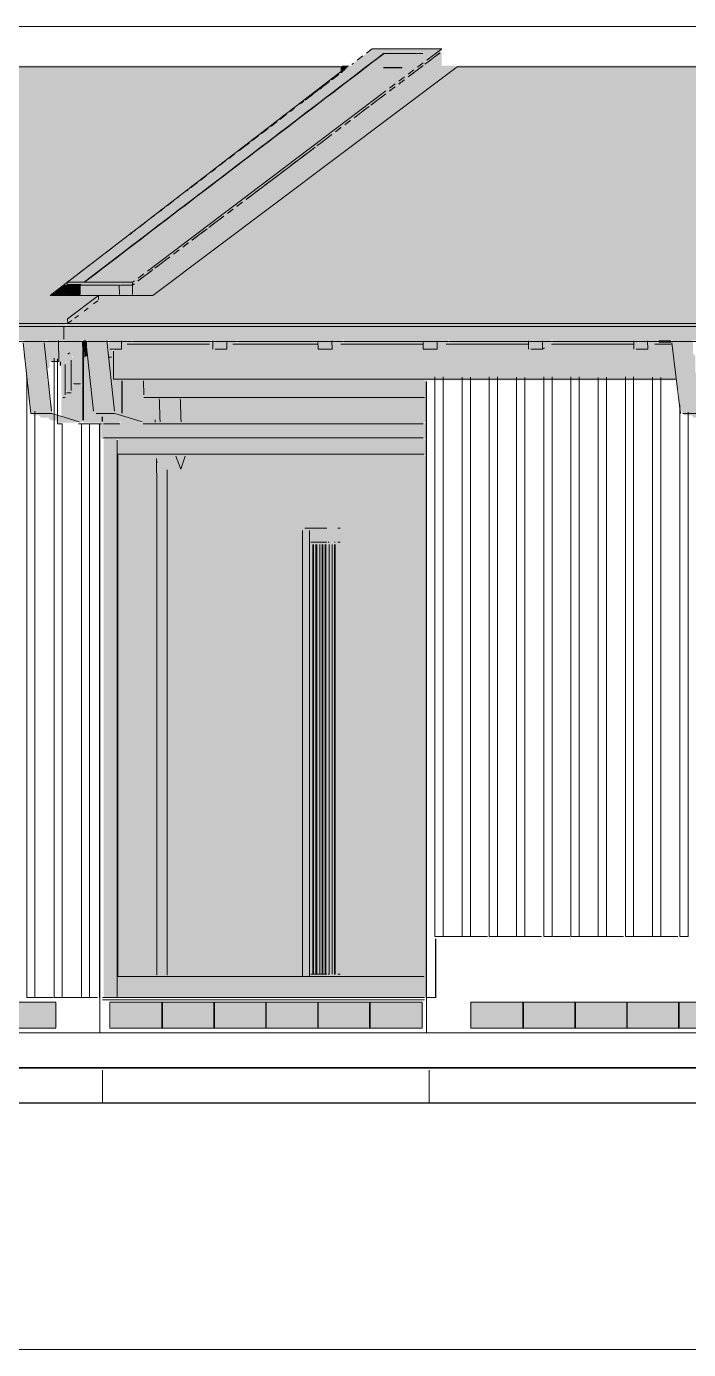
# Model space of a CAD drawing. Header units: millimetres. Extents: x 0 to 84100, y 0 to 59400.
# Drawn here: x 59626 to 62445, y 45447 to 51084 of the extents above; entities that cross this region are included whole.
import ezdxf

# ---------------------------------------------------------------- set-up
doc = ezdxf.new("R2010")
doc.units = ezdxf.units.MM
for name, color, linetype, lineweight in [('01_切断（構造・壁）', 7, 'Continuous', 35), ('09_立面の外形', 7, 'Continuous', 30), ('10_見えがかり', 7, 'Continuous', 13), ('12_見えがかり（ガラス）', 5, 'Continuous', 9), ('50_寸法', 3, 'Continuous', 9)]:
    doc.layers.add(name, color=color, linetype=linetype, lineweight=lineweight)

msp = doc.modelspace()

# ---------------------------------------------------------------- hatches: boundary and pattern name
at = {"layer": '10_見えがかり', "true_color": 0xbdbdbd}
for points in [[(61394.3, 50971.6), (61394.3, 50921.6), (61359.3, 50886.6), (61349.3, 50886.6), (61319.3, 50856.6), (61309.3, 50856.6), (61279.3, 50826.6), (61269.3, 50826.6), (61239.3, 50796.6), (61229.3, 50796.6), (61199.3, 50766.6), (61189.3, 50766.6), (61159.3, 50736.6), (61149.3, 50736.6), (61119.3, 50706.6), (61109.3, 50706.6), (61079.3, 50676.6), (61069.3, 50676.6), (61039.3, 50646.6), (61029.3, 50646.6), (60989.3, 50606.6), (60979.3, 50606.6), (60949.3, 50576.6), (60939.3, 50576.6), (60909.3, 50546.6), (60899.3, 50546.6), (60869.3, 50516.6), (60859.3, 50516.6), (60829.3, 50486.6), (60819.3, 50486.6), (60789.3, 50456.6), (60779.3, 50456.6), (60749.3, 50426.6), (60739.3, 50426.6), (60709.3, 50396.6), (60699.3, 50396.6), (60669.3, 50366.6), (60659.3, 50366.6), (60629.3, 50336.6), (60619.3, 50336.6), (60589.3, 50306.6), (60579.3, 50306.6), (60539.3, 50266.6), (60529.3, 50266.6), (60499.3, 50236.6), (60489.3, 50236.6), (60459.3, 50206.6), (60449.3, 50206.6), (60419.3, 50176.6), (60409.3, 50176.6), (60379.3, 50146.6), (60369.3, 50146.6), (60339.3, 50116.6), (60329.3, 50116.6), (60299.3, 50086.6), (60289.3, 50086.6), (60259.3, 50056.6), (60249.3, 50056.6), (60219.3, 50026.6), (60209.3, 50026.6), (60179.3, 49996.6), (60169.3, 49996.6), (60129.3, 49956.6), (60119.3, 49956.6), (60099.3, 49936.6), (60029.3, 49936.6), (60024.3, 49941.6), (60024.3, 49981.6), (60029.3, 49986.6), (60089.3, 49986.6), (60119.3, 50016.6), (60129.3, 50016.6), (60169.3, 50056.6), (60179.3, 50056.6), (60209.3, 50086.6), (60219.3, 50086.6), (60249.3, 50116.6), (60259.3, 50116.6), (60289.3, 50146.6), (60299.3, 50146.6), (60329.3, 50176.6), (60339.3, 50176.6), (60369.3, 50206.6), (60379.3, 50206.6), (60409.3, 50236.6), (60419.3, 50236.6), (60449.3, 50266.6), (60459.3, 50266.6), (60489.3, 50296.6), (60499.3, 50296.6), (60529.3, 50326.6), (60539.3, 50326.6), (60569.3, 50356.6), (60579.3, 50356.6), (60619.3, 50396.6), (60629.3, 50396.6), (60659.3, 50426.6), (60669.3, 50426.6), (60699.3, 50456.6), (60709.3, 50456.6), (60739.3, 50486.6), (60749.3, 50486.6), (60779.3, 50516.6), (60789.3, 50516.6), (60819.3, 50546.6), (60829.3, 50546.6), (60859.3, 50576.6), (60869.3, 50576.6), (60899.3, 50606.6), (60909.3, 50606.6), (60939.3, 50636.6), (60949.3, 50636.6), (60979.3, 50666.6), (60989.3, 50666.6), (61019.3, 50696.6), (61029.3, 50696.6), (61069.3, 50736.6), (61079.3, 50736.6), (61109.3, 50766.6), (61119.3, 50766.6), (61149.3, 50796.6), (61159.3, 50796.6), (61189.3, 50826.6), (61199.3, 50826.6), (61229.3, 50856.6), (61239.3, 50856.6), (61269.3, 50886.6), (61279.3, 50886.6), (61309.3, 50916.6), (61319.3, 50916.6), (61349.3, 50946.6), (61359.3, 50946.6), (61389.3, 50976.6)], [(60964.3, 50911.6), (60964.3, 50891.6), (60959.3, 50886.6), (60939.3, 50866.6), (60929.3, 50866.6), (60919.3, 50856.6), (60899.3, 50836.6), (60889.3, 50836.6), (60869.3, 50816.6), (60859.3, 50806.6), (60849.3, 50806.6), (60829.3, 50786.6), (60809.3, 50766.6), (60799.3, 50766.6), (60789.3, 50756.6), (60769.3, 50736.6), (60759.3, 50736.6), (60749.3, 50726.6), (60729.3, 50706.6), (60719.3, 50706.6), (60699.3, 50686.6), (60679.3, 50666.6), (60669.3, 50666.6), (60659.3, 50656.6), (60639.3, 50636.6), (60629.3, 50636.6), (60619.3, 50626.6), (60599.3, 50606.6), (60589.3, 50606.6), (60579.3, 50596.6), (60549.3, 50566.6), (60539.3, 50566.6), (60529.3, 50556.6), (60509.3, 50536.6), (60499.3, 50536.6), (60489.3, 50526.6), (60469.3, 50506.6), (60459.3, 50506.6), (60449.3, 50496.6), (60419.3, 50466.6), (60409.3, 50466.6), (60399.3, 50456.6), (60379.3, 50436.6), (60369.3, 50436.6), (60359.3, 50426.6), (60339.3, 50406.6), (60329.3, 50406.6), (60319.3, 50396.6), (60289.3, 50366.6), (60279.3, 50366.6), (60249.3, 50336.6), (60239.3, 50336.6), (60229.3, 50326.6), (60209.3, 50306.6), (60199.3, 50306.6), (60189.3, 50296.6), (60159.3, 50266.6), (60149.3, 50266.6), (60119.3, 50236.6), (60109.3, 50236.6), (60079.3, 50206.6), (60069.3, 50206.6), (60059.3, 50196.6), (60029.3, 50166.6), (60019.3, 50166.6), (59989.3, 50136.6), (59979.3, 50136.6), (59949.3, 50106.6), (59939.3, 50106.6), (59899.3, 50066.6), (59889.3, 50066.6), (59859.3, 50036.6), (59849.3, 50036.6), (59819.3, 50006.6), (59809.3, 50006.6), (59794.3, 49991.6), (59769.3, 49966.6), (59759.3, 49966.6), (59734.3, 49941.6), (59739.3, 49936.6), (59919.3, 49936.6), (59924.3, 49931.6), (59909.3, 49916.6), (59899.3, 49916.6), (59869.3, 49886.6), (59859.3, 49886.6), (59829.3, 49856.6), (59819.3, 49856.6), (59804.3, 49841.6), (59804.3, 49821.6), (59799.3, 49816.6), (57039.3, 49816.6), (57034.3, 49821.6), (57034.3, 49841.6), (57049.3, 49856.6), (57059.3, 49856.6), (57129.3, 49926.6), (57139.3, 49926.6), (57149.3, 49936.6), (57379.3, 49936.6), (57419.3, 49976.6), (57429.3, 49976.6), (57499.3, 50046.6), (57509.3, 50046.6), (57569.3, 50106.6), (57579.3, 50106.6), (57649.3, 50176.6), (57659.3, 50176.6), (57719.3, 50236.6), (57729.3, 50236.6), (57799.3, 50306.6), (57809.3, 50306.6), (57869.3, 50366.6), (57879.3, 50366.6), (57949.3, 50436.6), (57959.3, 50436.6), (58019.3, 50496.6), (58029.3, 50496.6), (58099.3, 50566.6), (58109.3, 50566.6), (58169.3, 50626.6), (58179.3, 50626.6), (58249.3, 50696.6), (58259.3, 50696.6), (58319.3, 50756.6), (58329.3, 50756.6), (58399.3, 50826.6), (58409.3, 50826.6), (58469.3, 50886.6), (58479.3, 50886.6), (58509.3, 50916.6), (60959.3, 50916.6)], [(63924.3, 50911.6), (63924.3, 50901.6), (63909.3, 50886.6), (63899.3, 50886.6), (63889.3, 50876.6), (63879.3, 50866.6), (63869.3, 50866.6), (63859.3, 50856.6), (63849.3, 50846.6), (63839.3, 50846.6), (63829.3, 50836.6), (63819.3, 50826.6), (63809.3, 50826.6), (63789.3, 50806.6), (63779.3, 50806.6), (63759.3, 50786.6), (63749.3, 50786.6), (63729.3, 50766.6), (63719.3, 50766.6), (63699.3, 50746.6), (63689.3, 50746.6), (63669.3, 50726.6), (63659.3, 50726.6), (63639.3, 50706.6), (63629.3, 50706.6), (63609.3, 50686.6), (63599.3, 50686.6), (63579.3, 50666.6), (63569.3, 50666.6), (63549.3, 50646.6), (63539.3, 50646.6), (63509.3, 50616.6), (63499.3, 50616.6), (63479.3, 50596.6), (63469.3, 50596.6), (63449.3, 50576.6), (63439.3, 50576.6), (63419.3, 50556.6), (63409.3, 50556.6), (63389.3, 50536.6), (63379.3, 50536.6), (63359.3, 50516.6), (63349.3, 50516.6), (63329.3, 50496.6), (63319.3, 50496.6), (63299.3, 50476.6), (63289.3, 50476.6), (63269.3, 50456.6), (63259.3, 50456.6), (63239.3, 50436.6), (63229.3, 50436.6), (63209.3, 50416.6), (63199.3, 50416.6), (63179.3, 50396.6), (63169.3, 50396.6), (63139.3, 50366.6), (63129.3, 50366.6), (63109.3, 50346.6), (63099.3, 50346.6), (63079.3, 50326.6), (63069.3, 50326.6), (63049.3, 50306.6), (63039.3, 50306.6), (63019.3, 50286.6), (63009.3, 50286.6), (62989.3, 50266.6), (62979.3, 50266.6), (62959.3, 50246.6), (62949.3, 50246.6), (62929.3, 50226.6), (62919.3, 50226.6), (62899.3, 50206.6), (62889.3, 50206.6), (62869.3, 50186.6), (62859.3, 50186.6), (62839.3, 50166.6), (62829.3, 50166.6), (62809.3, 50146.6), (62799.3, 50146.6), (62769.3, 50116.6), (62759.3, 50116.6), (62739.3, 50096.6), (62729.3, 50096.6), (62709.3, 50076.6), (62699.3, 50076.6), (62679.3, 50056.6), (62669.3, 50056.6), (62649.3, 50036.6), (62639.3, 50036.6), (62619.3, 50016.6), (62609.3, 50016.6), (62584.3, 49991.6), (62589.3, 49986.6), (62579.3, 49986.6), (62559.3, 49966.6), (62549.3, 49966.6), (62529.3, 49946.6), (62519.3, 49946.6), (62514.3, 49941.6), (62519.3, 49936.6), (62699.3, 49936.6), (62704.3, 49931.6), (62699.3, 49926.6), (62689.3, 49926.6), (62659.3, 49896.6), (62649.3, 49896.6), (62629.3, 49876.6), (62619.3, 49876.6), (62599.3, 49856.6), (62589.3, 49856.6), (62564.3, 49831.6), (62564.3, 49821.6), (62559.3, 49816.6), (59809.3, 49816.6), (59804.3, 49821.6), (59804.3, 49841.6), (59819.3, 49856.6), (59829.3, 49856.6), (59859.3, 49886.6), (59869.3, 49886.6), (59899.3, 49916.6), (59909.3, 49916.6), (59929.3, 49936.6), (60159.3, 49936.6), (60169.3, 49946.6), (60179.3, 49946.6), (60209.3, 49976.6), (60219.3, 49976.6), (60249.3, 50006.6), (60259.3, 50006.6), (60289.3, 50036.6), (60299.3, 50036.6), (60329.3, 50066.6), (60339.3, 50066.6), (60369.3, 50096.6), (60379.3, 50096.6), (60409.3, 50126.6), (60419.3, 50126.6), (60449.3, 50156.6), (60459.3, 50156.6), (60489.3, 50186.6), (60499.3, 50186.6), (60529.3, 50216.6), (60539.3, 50216.6), (60569.3, 50246.6), (60579.3, 50246.6), (60609.3, 50276.6), (60619.3, 50276.6), (60649.3, 50306.6), (60659.3, 50306.6), (60689.3, 50336.6), (60699.3, 50336.6), (60729.3, 50366.6), (60739.3, 50366.6), (60769.3, 50396.6), (60779.3, 50396.6), (60809.3, 50426.6), (60819.3, 50426.6), (60849.3, 50456.6), (60859.3, 50456.6), (60889.3, 50486.6), (60899.3, 50486.6), (60929.3, 50516.6), (60939.3, 50516.6), (60969.3, 50546.6), (60979.3, 50546.6), (61009.3, 50576.6), (61019.3, 50576.6), (61049.3, 50606.6), (61059.3, 50606.6), (61089.3, 50636.6), (61099.3, 50636.6), (61129.3, 50666.6), (61139.3, 50666.6), (61179.3, 50706.6), (61189.3, 50706.6), (61219.3, 50736.6), (61229.3, 50736.6), (61259.3, 50766.6), (61269.3, 50766.6), (61299.3, 50796.6), (61309.3, 50796.6), (61339.3, 50826.6), (61349.3, 50826.6), (61379.3, 50856.6), (61389.3, 50856.6), (61419.3, 50886.6), (61429.3, 50886.6), (61459.3, 50916.6), (63919.3, 50916.6)], [(61419.3, 50886.6), (61389.3, 50856.6), (61379.3, 50856.6), (61349.3, 50826.6), (61339.3, 50826.6), (61309.3, 50796.6), (61299.3, 50796.6), (61269.3, 50766.6), (61259.3, 50766.6), (61229.3, 50736.6), (61219.3, 50736.6), (61189.3, 50706.6), (61179.3, 50706.6), (61139.3, 50666.6), (61129.3, 50666.6), (61099.3, 50636.6), (61089.3, 50636.6), (61059.3, 50606.6), (61049.3, 50606.6), (61019.3, 50576.6), (61009.3, 50576.6), (60979.3, 50546.6), (60969.3, 50546.6), (60939.3, 50516.6), (60929.3, 50516.6), (60899.3, 50486.6), (60889.3, 50486.6), (60859.3, 50456.6), (60849.3, 50456.6), (60819.3, 50426.6), (60809.3, 50426.6), (60779.3, 50396.6), (60769.3, 50396.6), (60739.3, 50366.6), (60729.3, 50366.6), (60699.3, 50336.6), (60689.3, 50336.6), (60659.3, 50306.6), (60649.3, 50306.6), (60619.3, 50276.6), (60609.3, 50276.6), (60579.3, 50246.6), (60569.3, 50246.6), (60539.3, 50216.6), (60529.3, 50216.6), (60499.3, 50186.6), (60489.3, 50186.6), (60459.3, 50156.6), (60449.3, 50156.6), (60419.3, 50126.6), (60409.3, 50126.6), (60379.3, 50096.6), (60369.3, 50096.6), (60339.3, 50066.6), (60329.3, 50066.6), (60299.3, 50036.6), (60289.3, 50036.6), (60259.3, 50006.6), (60249.3, 50006.6), (60219.3, 49976.6), (60209.3, 49976.6), (60179.3, 49946.6), (60169.3, 49946.6), (60159.3, 49936.6), (60109.3, 49936.6), (60104.3, 49941.6), (60119.3, 49956.6), (60129.3, 49956.6), (60169.3, 49996.6), (60179.3, 49996.6), (60209.3, 50026.6), (60219.3, 50026.6), (60249.3, 50056.6), (60259.3, 50056.6), (60289.3, 50086.6), (60299.3, 50086.6), (60329.3, 50116.6), (60339.3, 50116.6), (60369.3, 50146.6), (60379.3, 50146.6), (60409.3, 50176.6), (60419.3, 50176.6), (60449.3, 50206.6), (60459.3, 50206.6), (60489.3, 50236.6), (60499.3, 50236.6), (60529.3, 50266.6), (60539.3, 50266.6), (60579.3, 50306.6), (60589.3, 50306.6), (60619.3, 50336.6), (60629.3, 50336.6), (60659.3, 50366.6), (60669.3, 50366.6), (60699.3, 50396.6), (60709.3, 50396.6), (60739.3, 50426.6), (60749.3, 50426.6), (60779.3, 50456.6), (60789.3, 50456.6), (60819.3, 50486.6), (60829.3, 50486.6), (60859.3, 50516.6), (60869.3, 50516.6), (60899.3, 50546.6), (60909.3, 50546.6), (60939.3, 50576.6), (60949.3, 50576.6), (60979.3, 50606.6), (60989.3, 50606.6), (61029.3, 50646.6), (61039.3, 50646.6), (61069.3, 50676.6), (61079.3, 50676.6), (61109.3, 50706.6), (61119.3, 50706.6), (61149.3, 50736.6), (61159.3, 50736.6), (61189.3, 50766.6), (61199.3, 50766.6), (61229.3, 50796.6), (61239.3, 50796.6), (61269.3, 50826.6), (61279.3, 50826.6), (61309.3, 50856.6), (61319.3, 50856.6), (61349.3, 50886.6), (61359.3, 50886.6), (61389.3, 50916.6), (61449.3, 50916.6), (61454.3, 50911.6), (61429.3, 50886.6)], [(60964.3, 50891.6), (60964.3, 50911.6), (60969.3, 50916.6), (60999.3, 50916.6), (60969.3, 50886.6), (60959.3, 50886.6)], [(60929.3, 50866.6), (60939.3, 50866.6), (60929.3, 50856.6), (60919.3, 50856.6)], [(60849.3, 50806.6), (60859.3, 50806.6), (60839.3, 50786.6), (60829.3, 50786.6)], [(60889.3, 50836.6), (60899.3, 50836.6), (60879.3, 50816.6), (60869.3, 50816.6)], [(60799.3, 50766.6), (60809.3, 50766.6), (60799.3, 50756.6), (60789.3, 50756.6)], [(60719.3, 50706.6), (60729.3, 50706.6), (60709.3, 50686.6), (60699.3, 50686.6)], [(60759.3, 50736.6), (60769.3, 50736.6), (60759.3, 50726.6), (60749.3, 50726.6)], [(60629.3, 50636.6), (60639.3, 50636.6), (60629.3, 50626.6), (60619.3, 50626.6)], [(60669.3, 50666.6), (60679.3, 50666.6), (60669.3, 50656.6), (60659.3, 50656.6)], [(60589.3, 50606.6), (60599.3, 50606.6), (60589.3, 50596.6), (60579.3, 50596.6)], [(60499.3, 50536.6), (60509.3, 50536.6), (60499.3, 50526.6), (60489.3, 50526.6)], [(60539.3, 50566.6), (60549.3, 50566.6), (60539.3, 50556.6), (60529.3, 50556.6)], [(60459.3, 50506.6), (60469.3, 50506.6), (60459.3, 50496.6), (60449.3, 50496.6)], [(60329.3, 50406.6), (60339.3, 50406.6), (60329.3, 50396.6), (60319.3, 50396.6)], [(60369.3, 50436.6), (60379.3, 50436.6), (60369.3, 50426.6), (60359.3, 50426.6)], [(60199.3, 50306.6), (60209.3, 50306.6), (60199.3, 50296.6), (60189.3, 50296.6)], [(60069.3, 50206.6), (60079.3, 50206.6), (60069.3, 50196.6), (60059.3, 50196.6)], [(59789.3, 49936.6), (59739.3, 49936.6), (59734.3, 49941.6), (59759.3, 49966.6), (59769.3, 49966.6), (59789.3, 49986.6), (59794.3, 49981.6), (59794.3, 49941.6)], [(59854.3, 49981.6), (59854.3, 49941.6), (59849.3, 49936.6), (59799.3, 49936.6), (59794.3, 49941.6), (59794.3, 49981.6), (59799.3, 49986.6), (59809.3, 49986.6), (59859.3, 49986.6)], [(60024.3, 49981.6), (60024.3, 49941.6), (60019.3, 49936.6), (59859.3, 49936.6), (59854.3, 49941.6), (59854.3, 49981.6), (59859.3, 49986.6), (60019.3, 49986.6)], [(59779.3, 49746.6), (57109.3, 49746.6), (57079.3, 49746.6), (57019.3, 49746.6), (57014.3, 49751.6), (57014.3, 49801.6), (57029.3, 49816.6), (59789.3, 49816.6), (59794.3, 49811.6), (59784.3, 49801.6), (59784.3, 49751.6)], [(62544.3, 49751.6), (62539.3, 49746.6), (59879.3, 49746.6), (59869.3, 49746.6), (59789.3, 49746.6), (59784.3, 49751.6), (59784.3, 49801.6), (59799.3, 49816.6), (62549.3, 49816.6), (62554.3, 49811.6), (62544.3, 49801.6)], [(59724.3, 49721.6), (59724.3, 49631.6), (59719.3, 49626.6), (59714.3, 49631.6), (59714.3, 49661.6), (59704.3, 49671.6), (59704.3, 49741.6), (59709.3, 49746.6), (59714.3, 49741.6), (59714.3, 49731.6)], [(59764.3, 49741.6), (59764.3, 49661.6), (59759.3, 49656.6), (59729.3, 49656.6), (59724.3, 49661.6), (59724.3, 49721.6), (59714.3, 49731.6), (59714.3, 49741.6), (59719.3, 49746.6), (59759.3, 49746.6)], [(59864.3, 49741.6), (59864.3, 49731.6), (59859.3, 49726.6), (59849.3, 49726.6), (59819.3, 49696.6), (59809.3, 49696.6), (59779.3, 49666.6), (59769.3, 49666.6), (59764.3, 49671.6), (59764.3, 49741.6), (59769.3, 49746.6), (59859.3, 49746.6)], [(59864.3, 49721.6), (59864.3, 49711.6), (59849.3, 49696.6), (59839.3, 49696.6), (59799.3, 49656.6), (59789.3, 49656.6), (59769.3, 49636.6), (59764.3, 49641.6), (59764.3, 49661.6), (59769.3, 49666.6), (59779.3, 49666.6), (59809.3, 49696.6), (59819.3, 49696.6), (59849.3, 49726.6), (59859.3, 49726.6)], [(60074.3, 49741.6), (60059.3, 49726.6), (60049.3, 49726.6), (60029.3, 49706.6), (59989.3, 49706.6), (59979.3, 49706.6), (59974.3, 49711.6), (59974.3, 49741.6), (59979.3, 49746.6), (60069.3, 49746.6)], [(62374.3, 49731.6), (62374.3, 49701.6), (62384.3, 49691.6), (62384.3, 49621.6), (62394.3, 49611.6), (62394.3, 49581.6), (62389.3, 49576.6), (61319.3, 49576.6), (59999.3, 49576.6), (59994.3, 49581.6), (59994.3, 49701.6), (59999.3, 49706.6), (60029.3, 49706.6), (60049.3, 49726.6), (60059.3, 49726.6), (60069.3, 49736.6), (60419.3, 49736.6), (60424.3, 49731.6), (60424.3, 49711.6), (60429.3, 49706.6), (60479.3, 49706.6), (60499.3, 49726.6), (60509.3, 49726.6), (60519.3, 49736.6), (60859.3, 49736.6), (60864.3, 49731.6), (60864.3, 49711.6), (60869.3, 49706.6), (60929.3, 49706.6), (60959.3, 49736.6), (61309.3, 49736.6), (61314.3, 49731.6), (61314.3, 49711.6), (61319.3, 49706.6), (61369.3, 49706.6), (61379.3, 49716.6), (61389.3, 49716.6), (61409.3, 49736.6), (61759.3, 49736.6), (61764.3, 49731.6), (61764.3, 49711.6), (61769.3, 49706.6), (61819.3, 49706.6), (61829.3, 49716.6), (61839.3, 49716.6), (61859.3, 49736.6), (62209.3, 49736.6), (62214.3, 49731.6), (62214.3, 49711.6), (62219.3, 49706.6), (62269.3, 49706.6), (62289.3, 49726.6), (62299.3, 49726.6), (62309.3, 49736.6), (62369.3, 49736.6)], [(60074.3, 49741.6), (60079.3, 49746.6), (60409.3, 49746.6), (60414.3, 49741.6), (60409.3, 49736.6), (60079.3, 49736.6)], [(60524.3, 49741.6), (60509.3, 49726.6), (60499.3, 49726.6), (60479.3, 49706.6), (60429.3, 49706.6), (60424.3, 49711.6), (60424.3, 49731.6), (60414.3, 49741.6), (60419.3, 49746.6), (60519.3, 49746.6)], [(60524.3, 49741.6), (60529.3, 49746.6), (60859.3, 49746.6), (60864.3, 49741.6), (60859.3, 49736.6), (60529.3, 49736.6)], [(60974.3, 49741.6), (60969.3, 49736.6), (60959.3, 49736.6), (60929.3, 49706.6), (60869.3, 49706.6), (60864.3, 49711.6), (60864.3, 49741.6), (60869.3, 49746.6), (60969.3, 49746.6)], [(60974.3, 49741.6), (60979.3, 49746.6), (61309.3, 49746.6), (61314.3, 49741.6), (61309.3, 49736.6), (60979.3, 49736.6)], [(61424.3, 49741.6), (61419.3, 49736.6), (61409.3, 49736.6), (61389.3, 49716.6), (61379.3, 49716.6), (61369.3, 49706.6), (61319.3, 49706.6), (61314.3, 49711.6), (61314.3, 49741.6), (61319.3, 49746.6), (61419.3, 49746.6)], [(61424.3, 49741.6), (61429.3, 49746.6), (61759.3, 49746.6), (61764.3, 49741.6), (61759.3, 49736.6), (61429.3, 49736.6)], [(61864.3, 49741.6), (61839.3, 49716.6), (61829.3, 49716.6), (61819.3, 49706.6), (61769.3, 49706.6), (61764.3, 49711.6), (61764.3, 49741.6), (61769.3, 49746.6), (61859.3, 49746.6)], [(61864.3, 49741.6), (61869.3, 49746.6), (62209.3, 49746.6), (62214.3, 49741.6), (62209.3, 49736.6), (61869.3, 49736.6)], [(62314.3, 49741.6), (62299.3, 49726.6), (62289.3, 49726.6), (62269.3, 49706.6), (62219.3, 49706.6), (62214.3, 49711.6), (62214.3, 49741.6), (62219.3, 49746.6), (62309.3, 49746.6)], [(62314.3, 49741.6), (62319.3, 49746.6), (62369.3, 49746.6), (62374.3, 49741.6), (62369.3, 49736.6), (62319.3, 49736.6)], [(59824.3, 49671.6), (59824.3, 49531.6), (59819.3, 49526.6), (59799.3, 49526.6), (59794.3, 49531.6), (59794.3, 49651.6), (59819.3, 49676.6)], [(59864.3, 49701.6), (59864.3, 49561.6), (59859.3, 49556.6), (59829.3, 49556.6), (59824.3, 49561.6), (59824.3, 49681.6), (59839.3, 49696.6), (59849.3, 49696.6), (59859.3, 49706.6)], [(59874.3, 49681.6), (59884.3, 49671.6), (59884.3, 49661.6), (59894.3, 49651.6), (59894.3, 49561.6), (59904.3, 49551.6), (59904.3, 49471.6), (59914.3, 49461.6), (59914.3, 49441.6), (59929.3, 49426.6), (59949.3, 49426.6), (59944.3, 49421.6), (59944.3, 49401.6), (59949.3, 49396.6), (59869.3, 49396.6), (59864.3, 49401.6), (59864.3, 49721.6), (59869.3, 49716.6), (59874.3, 49716.6)], [(59884.3, 49681.6), (59879.3, 49676.6), (59874.3, 49681.6), (59874.3, 49716.6), (59879.3, 49716.6), (59884.3, 49721.6)], [(59794.3, 49511.6), (59789.3, 49506.6), (59779.3, 49506.6), (59774.3, 49511.6), (59774.3, 49641.6), (59789.3, 49656.6), (59794.3, 49651.6)]]:
    msp.add_hatch(color=8, dxfattribs=at).paths.add_polyline_path(points)
at = {"layer": '10_見えがかり', "true_color": 0xe9dcc4}
for points in [[(59704.3, 49741.6), (59704.3, 49671.6), (59714.3, 49661.6), (59714.3, 49571.6), (59724.3, 49561.6), (59724.3, 49481.6), (59734.3, 49471.6), (59734.3, 49441.6), (59749.3, 49426.6), (59769.3, 49426.6), (59779.3, 49416.6), (59809.3, 49416.6), (59819.3, 49406.6), (59839.3, 49406.6), (59844.3, 49401.6), (59839.3, 49396.6), (59759.3, 49396.6), (59749.3, 49406.6), (59729.3, 49406.6), (59719.3, 49416.6), (59689.3, 49416.6), (59679.3, 49426.6), (59659.3, 49426.6), (59644.3, 49441.6), (59644.3, 49481.6), (59634.3, 49491.6), (59634.3, 49571.6), (59624.3, 49581.6), (59624.3, 49661.6), (59614.3, 49671.6), (59614.3, 49741.6), (59619.3, 49746.6), (59699.3, 49746.6)], [(59974.3, 49701.6), (59974.3, 49651.6), (59984.3, 49641.6), (59984.3, 49561.6), (59994.3, 49551.6), (59994.3, 49471.6), (60004.3, 49461.6), (60004.3, 49441.6), (60019.3, 49426.6), (60039.3, 49426.6), (60049.3, 49416.6), (60069.3, 49416.6), (60079.3, 49406.6), (60109.3, 49406.6), (60114.3, 49401.6), (60109.3, 49396.6), (60029.3, 49396.6), (60024.3, 49401.6), (60019.3, 49406.6), (59989.3, 49406.6), (59979.3, 49416.6), (59959.3, 49416.6), (59949.3, 49426.6), (59929.3, 49426.6), (59914.3, 49441.6), (59914.3, 49461.6), (59904.3, 49471.6), (59904.3, 49551.6), (59894.3, 49561.6), (59894.3, 49651.6), (59884.3, 49661.6), (59884.3, 49721.6), (59884.3, 49741.6), (59889.3, 49746.6), (59959.3, 49746.6), (59974.3, 49731.6)], [(62464.3, 49741.6), (62464.3, 49691.6), (62474.3, 49681.6), (62474.3, 49611.6), (62484.3, 49601.6), (62484.3, 49531.6), (62494.3, 49521.6), (62494.3, 49451.6), (62519.3, 49426.6), (62549.3, 49426.6), (62559.3, 49416.6), (62579.3, 49416.6), (62589.3, 49406.6), (62619.3, 49406.6), (62624.3, 49401.6), (62619.3, 49396.6), (62539.3, 49396.6), (62529.3, 49406.6), (62499.3, 49406.6), (62489.3, 49416.6), (62469.3, 49416.6), (62459.3, 49426.6), (62429.3, 49426.6), (62414.3, 49441.6), (62414.3, 49451.6), (62404.3, 49461.6), (62404.3, 49531.6), (62394.3, 49541.6), (62394.3, 49611.6), (62384.3, 49621.6), (62384.3, 49691.6), (62374.3, 49701.6), (62374.3, 49741.6), (62379.3, 49746.6), (62459.3, 49746.6)], [(59864.3, 49401.6), (59859.3, 49396.6), (59849.3, 49396.6), (59839.3, 49406.6), (59819.3, 49406.6), (59809.3, 49416.6), (59779.3, 49416.6), (59774.3, 49421.6), (59774.3, 49501.6), (59779.3, 49506.6), (59789.3, 49506.6), (59794.3, 49511.6), (59794.3, 49521.6), (59799.3, 49526.6), (59819.3, 49526.6), (59824.3, 49531.6), (59824.3, 49551.6), (59829.3, 49556.6), (59859.3, 49556.6), (59864.3, 49551.6)], [(61324.3, 49391.6), (61324.3, 49331.6), (61319.3, 49326.6), (59949.3, 49326.6), (59944.3, 49331.6), (59944.3, 49391.6), (59949.3, 49396.6), (60019.3, 49396.6), (60119.3, 49396.6), (61319.3, 49396.6)], [(60014.3, 49321.6), (60014.3, 49251.6), (60014.3, 47041.6), (60014.3, 46951.6), (60009.3, 46946.6), (59959.3, 46946.6), (59954.3, 46951.6), (59954.3, 49321.6), (59959.3, 49326.6), (60009.3, 49326.6)], [(61324.3, 49321.6), (61324.3, 49261.6), (61319.3, 49256.6), (60019.3, 49256.6), (60014.3, 49261.6), (60014.3, 49321.6), (60019.3, 49326.6), (61319.3, 49326.6)], [(61324.3, 47031.6), (61324.3, 46951.6), (61319.3, 46946.6), (60019.3, 46946.6), (60014.3, 46951.6), (60014.3, 47031.6), (60019.3, 47036.6), (61319.3, 47036.6)], [(59754.3, 46921.6), (59754.3, 46821.6), (59749.3, 46816.6), (59529.3, 46816.6), (59524.3, 46821.6), (59524.3, 46921.6), (59529.3, 46926.6), (59749.3, 46926.6)], [(60204.3, 46921.6), (60204.3, 46821.6), (60199.3, 46816.6), (59989.3, 46816.6), (59984.3, 46821.6), (59984.3, 46921.6), (59989.3, 46926.6), (60199.3, 46926.6)], [(60424.3, 46921.6), (60424.3, 46821.6), (60419.3, 46816.6), (60209.3, 46816.6), (60204.3, 46821.6), (60204.3, 46921.6), (60209.3, 46926.6), (60419.3, 46926.6)], [(60644.3, 46921.6), (60644.3, 46821.6), (60639.3, 46816.6), (60429.3, 46816.6), (60424.3, 46821.6), (60424.3, 46921.6), (60429.3, 46926.6), (60639.3, 46926.6)], [(60864.3, 46921.6), (60864.3, 46821.6), (60859.3, 46816.6), (60649.3, 46816.6), (60644.3, 46821.6), (60644.3, 46921.6), (60649.3, 46926.6), (60859.3, 46926.6)], [(61084.3, 46921.6), (61084.3, 46821.6), (61079.3, 46816.6), (60869.3, 46816.6), (60864.3, 46821.6), (60864.3, 46921.6), (60869.3, 46926.6), (61079.3, 46926.6)], [(61314.3, 46921.6), (61314.3, 46821.6), (61309.3, 46816.6), (61089.3, 46816.6), (61084.3, 46821.6), (61084.3, 46921.6), (61089.3, 46926.6), (61309.3, 46926.6)], [(61744.3, 46921.6), (61744.3, 46821.6), (61739.3, 46816.6), (61519.3, 46816.6), (61514.3, 46821.6), (61514.3, 46921.6), (61519.3, 46926.6), (61739.3, 46926.6)], [(61964.3, 46921.6), (61964.3, 46821.6), (61959.3, 46816.6), (61749.3, 46816.6), (61744.3, 46821.6), (61744.3, 46921.6), (61749.3, 46926.6), (61959.3, 46926.6)], [(62184.3, 46921.6), (62184.3, 46821.6), (62179.3, 46816.6), (61969.3, 46816.6), (61964.3, 46821.6), (61964.3, 46921.6), (61969.3, 46926.6), (62179.3, 46926.6)], [(62404.3, 46921.6), (62404.3, 46821.6), (62399.3, 46816.6), (62189.3, 46816.6), (62184.3, 46821.6), (62184.3, 46921.6), (62189.3, 46926.6), (62399.3, 46926.6)], [(62624.3, 46921.6), (62624.3, 46821.6), (62619.3, 46816.6), (62409.3, 46816.6), (62404.3, 46821.6), (62404.3, 46921.6), (62409.3, 46926.6), (62619.3, 46926.6)]]:
    msp.add_hatch(color=8, dxfattribs=at).paths.add_polyline_path(points)
at = {"layer": '12_見えがかり（ガラス）', "true_color": 0xdce9f2}
for points in [[(61389.3, 50986.6), (61394.3, 50981.6), (61359.3, 50946.6), (61349.3, 50946.6), (61319.3, 50916.6), (61309.3, 50916.6), (61279.3, 50886.6), (61269.3, 50886.6), (61239.3, 50856.6), (61229.3, 50856.6), (61199.3, 50826.6), (61189.3, 50826.6), (61159.3, 50796.6), (61149.3, 50796.6), (61119.3, 50766.6), (61109.3, 50766.6), (61079.3, 50736.6), (61069.3, 50736.6), (61029.3, 50696.6), (61019.3, 50696.6), (60989.3, 50666.6), (60979.3, 50666.6), (60949.3, 50636.6), (60939.3, 50636.6), (60909.3, 50606.6), (60899.3, 50606.6), (60869.3, 50576.6), (60859.3, 50576.6), (60829.3, 50546.6), (60819.3, 50546.6), (60789.3, 50516.6), (60779.3, 50516.6), (60749.3, 50486.6), (60739.3, 50486.6), (60709.3, 50456.6), (60699.3, 50456.6), (60669.3, 50426.6), (60659.3, 50426.6), (60629.3, 50396.6), (60619.3, 50396.6), (60579.3, 50356.6), (60569.3, 50356.6), (60539.3, 50326.6), (60529.3, 50326.6), (60499.3, 50296.6), (60489.3, 50296.6), (60459.3, 50266.6), (60449.3, 50266.6), (60419.3, 50236.6), (60409.3, 50236.6), (60379.3, 50206.6), (60369.3, 50206.6), (60339.3, 50176.6), (60329.3, 50176.6), (60299.3, 50146.6), (60289.3, 50146.6), (60259.3, 50116.6), (60249.3, 50116.6), (60219.3, 50086.6), (60209.3, 50086.6), (60179.3, 50056.6), (60169.3, 50056.6), (60129.3, 50016.6), (60119.3, 50016.6), (60089.3, 49986.6), (59799.3, 49986.6), (59794.3, 49991.6), (59809.3, 50006.6), (59819.3, 50006.6), (59849.3, 50036.6), (59859.3, 50036.6), (59889.3, 50066.6), (59899.3, 50066.6), (59939.3, 50106.6), (59949.3, 50106.6), (59979.3, 50136.6), (59989.3, 50136.6), (60019.3, 50166.6), (60029.3, 50166.6), (60059.3, 50196.6), (60069.3, 50196.6), (60109.3, 50236.6), (60119.3, 50236.6), (60149.3, 50266.6), (60159.3, 50266.6), (60189.3, 50296.6), (60199.3, 50296.6), (60229.3, 50326.6), (60239.3, 50326.6), (60279.3, 50366.6), (60289.3, 50366.6), (60319.3, 50396.6), (60329.3, 50396.6), (60359.3, 50426.6), (60369.3, 50426.6), (60399.3, 50456.6), (60409.3, 50456.6), (60449.3, 50496.6), (60459.3, 50496.6), (60489.3, 50526.6), (60499.3, 50526.6), (60529.3, 50556.6), (60539.3, 50556.6), (60579.3, 50596.6), (60589.3, 50596.6), (60619.3, 50626.6), (60629.3, 50626.6), (60659.3, 50656.6), (60669.3, 50656.6), (60699.3, 50686.6), (60709.3, 50686.6), (60749.3, 50726.6), (60759.3, 50726.6), (60789.3, 50756.6), (60799.3, 50756.6), (60829.3, 50786.6), (60839.3, 50786.6), (60869.3, 50816.6), (60879.3, 50816.6), (60919.3, 50856.6), (60929.3, 50856.6), (60959.3, 50886.6), (60969.3, 50886.6), (60999.3, 50916.6), (61009.3, 50916.6), (61049.3, 50956.6), (61059.3, 50956.6), (61089.3, 50986.6)], [(59879.3, 49746.6), (59884.3, 49741.6), (59884.3, 49721.6), (59879.3, 49716.6), (59869.3, 49716.6), (59864.3, 49721.6), (59864.3, 49741.6), (59869.3, 49746.6)], [(59994.3, 49701.6), (59994.3, 49581.6), (59999.3, 49576.6), (61319.3, 49576.6), (61324.3, 49571.6), (61324.3, 49401.6), (61319.3, 49396.6), (60119.3, 49396.6), (60109.3, 49406.6), (60079.3, 49406.6), (60069.3, 49416.6), (60049.3, 49416.6), (60039.3, 49426.6), (60019.3, 49426.6), (60004.3, 49441.6), (60004.3, 49461.6), (59994.3, 49471.6), (59994.3, 49551.6), (59984.3, 49561.6), (59984.3, 49641.6), (59974.3, 49651.6), (59974.3, 49701.6), (59979.3, 49706.6), (59989.3, 49706.6)], [(59959.3, 49416.6), (59979.3, 49416.6), (59989.3, 49406.6), (60019.3, 49406.6), (60024.3, 49401.6), (60019.3, 49396.6), (59949.3, 49396.6), (59944.3, 49401.6), (59944.3, 49421.6), (59949.3, 49426.6)], [(61319.3, 49256.6), (61324.3, 49251.6), (61324.3, 47041.6), (61319.3, 47036.6), (60019.3, 47036.6), (60014.3, 47041.6), (60014.3, 49251.6), (60019.3, 49256.6)]]:
    msp.add_hatch(color=8, dxfattribs=at).paths.add_polyline_path(points)

# ---------------------------------------------------------------- linework, layer by layer
at = {"layer": '01_切断（構造・壁）'}
msp.add_lwpolyline([(3834.3, 46646.6), (76265.7, 46646.6)], dxfattribs=at)
at = {"layer": '09_立面の外形'}
msp.add_lwpolyline([(67527.7, 46496.6), (10808.1, 46496.6)], dxfattribs=at)
at = {"layer": '10_見えがかり'}
for points in [[(58286.2, 51084.2), (61246.3, 51084.2)], [(61246.3, 51084.2), (64201.6, 51084.2)], [(59878.1, 50000), (61149.1, 50970.8)], [(61146.6, 50968.9), (61119.3, 50948)], [(61148.6, 50968.9), (61121.3, 50948)], [(61313.6, 50968.5), (61146.1, 50968.5)], [(61148.6, 50968.9), (61146.6, 50968.9)], [(61361.9, 50952.8), (61385.7, 50970.8)], [(57033.2, 49838), (57147.1, 49938), (57379.2, 49938), (58504.8, 50912.9), (60968, 50912.9), (60968.2, 50893.1), (59726.5, 49938), (59932.6, 49938), (59932.8, 49918.8)], [(59801.2, 49838), (59932.6, 49938), (60164.4, 49938), (61460.3, 50912.9), (63919.5, 50912.9), (63919.7, 50893.1), (62511.4, 49938), (62713.7, 49938), (62713.9, 49919.9)], [(61092, 50927.2), (61064.6, 50906.3)], [(61093.9, 50927.2), (61066.6, 50906.3)], [(61119.3, 50948), (61092, 50927.2)], [(61121.3, 50948), (61093.9, 50927.2)], [(61146, 50908.5), (61224.9, 50908.5)], [(61225.5, 50908.9), (61146.6, 50908.9)], [(61250.9, 50868.9), (61306.4, 50910.9)], [(61322.3, 50922.9), (61346, 50940.9)], [(61010, 50864.5), (60982.7, 50843.7)], [(61011.9, 50864.5), (60984.6, 50843.7)], [(61037.3, 50885.4), (61010, 50864.5)], [(61039.3, 50885.4), (61011.9, 50864.5)], [(61064.6, 50906.3), (61037.3, 50885.4)], [(61066.6, 50906.3), (61039.3, 50885.4)], [(61211.2, 50839), (61235, 50856.9)], [(60928, 50801.9), (60900.7, 50781)], [(60929.9, 50801.9), (60902.6, 50781)], [(60955.3, 50822.8), (60928, 50801.9)], [(60957.3, 50822.8), (60929.9, 50801.9)], [(60982.7, 50843.7), (60955.3, 50822.8)], [(60984.6, 50843.7), (60957.3, 50822.8)], [(61131.9, 50779), (61155.7, 50797)], [(61171.5, 50809), (61195.3, 50827)], [(60846, 50739.3), (60818.7, 50718.4)], [(60847.9, 50739.3), (60820.6, 50718.4)], [(60873.3, 50760.2), (60846, 50739.3)], [(60875.3, 50760.2), (60847.9, 50739.3)], [(60900.7, 50781), (60873.3, 50760.2)], [(60902.6, 50781), (60875.3, 50760.2)], [(61092.2, 50749.1), (61116, 50767)], [(60791.3, 50697.5), (60764, 50676.7)], [(60793.3, 50697.5), (60765.9, 50676.7)], [(60818.7, 50718.4), (60791.3, 50697.5)], [(60820.6, 50718.4), (60793.3, 50697.5)], [(60981.2, 50665.1), (61005, 50683.1)], [(61020.8, 50695.1), (61076.4, 50737.1)], [(60709.3, 50634.9), (60682, 50614)], [(60711.3, 50634.9), (60683.9, 50614)], [(60736.7, 50655.8), (60709.3, 50634.9)], [(60738.6, 50655.8), (60711.3, 50634.9)], [(60764, 50676.7), (60736.7, 50655.8)], [(60765.9, 50676.7), (60738.6, 50655.8)], [(60941.5, 50635.2), (60965.3, 50653.1)], [(60627.3, 50572.3), (60600, 50551.4)], [(60629.3, 50572.3), (60601.9, 50551.4)], [(60654.7, 50593.2), (60627.3, 50572.3)], [(60656.6, 50593.2), (60629.3, 50572.3)], [(60682, 50614), (60654.7, 50593.2)], [(60683.9, 50614), (60656.6, 50593.2)], [(60862.2, 50575.2), (60886, 50593.2)], [(60901.9, 50605.2), (60925.7, 50623.2)], [(60572.7, 50530.5), (60545.3, 50509.7)], [(60574.6, 50530.5), (60547.2, 50509.7)], [(60560.8, 50347.5), (60846.3, 50563.2)], [(60600, 50551.4), (60572.7, 50530.5)], [(60601.9, 50551.4), (60574.6, 50530.5)], [(60490.7, 50467.9), (60463.3, 50447)], [(60492.6, 50467.9), (60465.2, 50447)], [(60518, 50488.8), (60490.7, 50467.9)], [(60519.9, 50488.8), (60492.6, 50467.9)], [(60545.3, 50509.7), (60518, 50488.8)], [(60547.2, 50509.7), (60519.9, 50488.8)], [(60408.7, 50405.3), (60381.3, 50384.4)], [(60410.6, 50405.3), (60383.2, 50384.4)], [(60436, 50426.2), (60408.7, 50405.3)], [(60437.9, 50426.2), (60410.6, 50405.3)], [(60463.3, 50447), (60436, 50426.2)], [(60465.2, 50447), (60437.9, 50426.2)], [(60354, 50363.5), (60326.7, 50342.7)], [(60355.9, 50363.5), (60328.6, 50342.7)], [(60381.3, 50384.4), (60354, 50363.5)], [(60383.2, 50384.4), (60355.9, 50363.5)], [(60272, 50300.9), (60244.7, 50280)], [(60273.9, 50300.9), (60246.6, 50280)], [(60299.3, 50321.8), (60272, 50300.9)], [(60301.2, 50321.8), (60273.9, 50300.9)], [(60326.7, 50342.7), (60299.3, 50321.8)], [(60328.6, 50342.7), (60301.2, 50321.8)], [(60481.5, 50287.5), (60505.3, 50305.5)], [(60521.1, 50317.5), (60544.9, 50335.5)], [(60190, 50238.3), (60162.7, 50217.4)], [(60191.9, 50238.3), (60164.6, 50217.4)], [(60217.3, 50259.2), (60190, 50238.3)], [(60219.2, 50259.2), (60191.9, 50238.3)], [(60244.7, 50280), (60217.3, 50259.2)], [(60246.6, 50280), (60219.2, 50259.2)], [(60402.2, 50227.6), (60426, 50245.6)], [(60441.8, 50257.5), (60465.6, 50275.5)], [(60108, 50175.7), (60080.7, 50154.8)], [(60109.9, 50175.7), (60082.6, 50154.8)], [(60135.3, 50196.5), (60108, 50175.7)], [(60137.2, 50196.5), (60109.9, 50175.7)], [(60162.7, 50217.4), (60135.3, 50196.5)], [(60164.6, 50217.4), (60137.2, 50196.5)], [(60330.8, 50173.6), (60386.3, 50215.6)], [(60053.3, 50133.9), (60005.3, 50097.2)], [(60055.2, 50133.9), (60007.2, 50097.2)], [(60080.7, 50154.8), (60053.3, 50133.9)], [(60082.6, 50154.8), (60055.2, 50133.9)], [(60251.5, 50113.7), (60275.2, 50131.7)], [(60291.1, 50143.7), (60314.9, 50161.6)], [(59977.5, 50076), (59949.7, 50054.8)], [(59979.4, 50076), (59951.6, 50054.8)], [(60005.3, 50097.2), (59977.5, 50076)], [(60007.2, 50097.2), (59979.4, 50076)], [(60007.2, 50097.2), (60005.3, 50097.2)], [(60007.2, 50097.2), (60005.3, 50097.2)], [(60172.1, 50053.7), (60195.9, 50071.7)], [(60211.8, 50083.7), (60235.6, 50101.7)], [(59894.1, 50012.3), (59873.3, 49996.4)], [(59896, 50012.3), (59875.1, 49996.4)], [(59921.9, 50033.5), (59894.1, 50012.3)], [(59923.8, 50033.5), (59896, 50012.3)], [(59949.7, 50054.8), (59921.9, 50033.5)], [(59951.6, 50054.8), (59923.8, 50033.5)], [(60100.7, 49999.8), (60156.3, 50041.8)], [(59854.2, 49981.8), (59798.5, 49981.8)], [(59798.9, 49942.1), (59798.5, 49981.8)], [(60021.3, 49981.8), (59854.2, 49981.8)], [(59854.6, 49942.1), (59854.2, 49981.8)], [(59854.6, 49942.1), (59854.2, 49981.8)], [(60077, 49981.8), (60021.3, 49981.8)], [(60021.6, 49942.1), (60021.3, 49981.8)], [(60021.6, 49942.1), (60021.3, 49981.8)], [(60077, 49981.8), (60084.9, 49987.8)], [(60077.3, 49942.1), (60077, 49981.8)], [(59929.8, 49915.8), (59911.2, 49901.7)], [(59819.3, 49832), (59801.1, 49818.2), (59708, 49818.1), (57130.8, 49818.1), (57033.3, 49818.2), (57033.2, 49838)], [(62587.1, 49833.1), (62564.8, 49818.2), (62475.7, 49818.1), (59895.2, 49818.1), (59801.4, 49818.2), (59801.2, 49838)], [(59846.9, 49852.9), (59832.4, 49841.9)], [(59888.3, 49884.3), (59871.8, 49871.8)], [(57018.4, 49805.1), (59784.3, 49805.1)], [(59784.8, 49750.7), (59784.3, 49805.1)], [(59784.3, 49805.1), (62545.6, 49805.1)], [(59784.7, 49750.7), (59784.3, 49805.1)], [(59784.8, 49741.6), (57019, 49741.6)], [(59612, 49735.8), (59644.7, 49434.8)], [(59701.4, 49735.8), (59733.1, 49444.5)], [(59763, 49656.3), (59762.2, 49746)], [(62546.2, 49741.6), (59784.9, 49741.6)], [(59866.3, 49406.2), (59866.3, 49743.3)], [(59868.2, 49406.2), (59868.2, 49743.3)], [(59873.5, 49725.4), (59873.3, 49745.3)], [(59879.3, 49745.4), (59912, 49444.5)], [(59968.8, 49745.4), (60001.4, 49444.5)], [(60031, 49709.1), (60030.7, 49744.8)], [(60055.4, 49730.7), (60404.9, 49730.7)], [(60419.6, 49709.1), (60419.2, 49744.8)], [(60479.2, 49709.1), (60478.8, 49744.8)], [(60504.7, 49730.7), (60864.1, 49730.7)], [(60867.7, 49709.1), (60867.4, 49744.8)], [(60927.3, 49709.1), (60927, 49744.8)], [(60964, 49730.7), (61313.4, 49730.7)], [(61315.8, 49709.1), (61315.5, 49744.8)], [(61375.4, 49709.1), (61375.1, 49744.8)], [(61413.2, 49730.7), (61762.7, 49730.7)], [(61764, 49709.1), (61763.6, 49744.8)], [(61823.6, 49709.1), (61823.2, 49744.8)], [(61862.5, 49730.7), (62211.9, 49730.7)], [(62212.1, 49709.1), (62211.8, 49744.8)], [(62271.7, 49709.1), (62271.4, 49744.8)], [(62301.8, 49730.7), (62371.7, 49730.7)], [(62374.5, 49735.8), (62411.5, 49434.8)], [(59758.2, 49668.7), (59758.2, 49391.6), (59778, 49391.6), (59778, 46946.6), (59743.5, 46946.6), (59743.5, 49670.4)], [(59802.6, 49687.4), (59810.5, 49693.4)], [(59873.9, 49675.7), (59873.6, 49715.5)], [(59988, 49675.7), (59978.5, 49675.7)], [(59981.4, 49709.1), (60031, 49709.1)], [(59995.8, 49700.8), (59997, 49581.3)], [(60429.5, 49709.1), (60479.2, 49709.1)], [(60867.7, 49709.1), (60927.3, 49709.1)], [(61315.8, 49709.1), (61375.4, 49709.1)], [(61773.9, 49709.1), (61823.6, 49709.1)], [(61831.7, 49714.9), (61823.6, 49709.1)], [(62222, 49709.1), (62271.7, 49709.1)], [(59733.1, 49656.3), (59763, 49656.3)], [(59771.1, 49639.3), (59771, 49655.2)], [(59791.2, 49513.9), (59790.1, 49643.4)], [(59816.7, 49533.5), (59815.6, 49663)], [(59661.8, 49445.3), (59661.8, 46946.6), (59627.4, 46946.6), (59627.4, 49591.4)], [(59826.3, 49561.4), (59856.3, 49561.4)], [(59997, 49581.3), (62393.1, 49581.3)], [(60031.6, 49436), (60031.6, 49574.7)], [(60033.5, 49436), (60033.5, 49574.7)], [(60124.4, 49573.7), (60125, 49513.9)], [(61327.5, 49570.8), (61327.5, 46946.6)], [(61329.3, 46796.6), (61329.3, 49570.8)], [(61329.3, 49570.8), (61329.3, 46946.6)], [(61400.4, 49591.5), (61400.4, 47206.6), (61365.3, 47206.6), (61365.3, 49591)], [(61516.3, 49589.9), (61516.3, 47206.6), (61481.2, 47206.6), (61481.2, 49589.2)], [(61632.2, 49591.3), (61632.2, 47206.6), (61597.1, 47206.6), (61597.1, 49591.4)], [(61748.1, 49588.7), (61748.1, 47206.6), (61713, 47206.6), (61713, 49590.2)], [(61864, 49590.8), (61864, 47206.6), (61828.9, 47206.6), (61828.9, 49591.5)], [(61979.9, 49591.5), (61979.9, 47206.6), (61944.8, 47206.6), (61944.8, 49590.9)], [(62095.8, 49590.1), (62095.8, 47206.6), (62060.7, 47206.6), (62060.7, 49588.8)], [(62211.7, 49591.4), (62211.7, 47206.6), (62176.6, 47206.6), (62176.6, 49591.3)], [(62327.5, 49589.1), (62327.5, 47206.6), (62292.5, 47206.6), (62292.5, 49589.9)], [(59781.3, 49503.9), (59791.3, 49503.9)], [(59796.8, 49523.5), (59816.8, 49523.5)], [(60125.1, 49503.9), (61320.6, 49503.9)], [(60191.7, 49489.3), (60191.6, 49498)], [(60191.7, 49489.3), (60191.6, 49498)], [(60192.4, 49463.9), (60191.7, 49489.3)], [(60192.4, 49463.9), (60191.7, 49489.3)], [(60193.3, 49439.9), (60192.4, 49463.9)], [(60193.3, 49439.9), (60192.4, 49463.9)], [(60281.2, 49489.3), (60281, 49498)], [(60281.9, 49463.9), (60281.2, 49489.3)], [(60282.8, 49439.9), (60281.9, 49463.9)], [(62443.4, 49441), (62443.4, 47206.6), (62408.4, 47206.6), (62408.4, 49471.5)], [(59644.7, 49434.8), (59734.1, 49434.8)], [(59734.1, 49434.8), (59805.3, 49413.1)], [(59805.3, 49413.1), (59849.7, 49399.6)], [(59857.7, 49391.6), (59847.7, 49391.6)], [(59859.2, 49391.6), (59849.3, 49391.6)], [(59859.2, 49391.6), (59849.3, 49391.6)], [(59859.7, 49391.6), (59894.1, 49391.6), (59894.1, 46946.6), (59859.7, 46946.6), (59859.7, 49391.6)], [(59937.3, 49391.6), (59897.5, 49391.6)], [(59938.8, 49391.6), (59899, 49391.6)], [(59938.8, 49391.6), (59899, 49391.6)], [(59923, 49434.8), (60002.5, 49434.8)], [(59937.3, 46946.6), (59937.3, 49391.6)], [(59938.8, 49391.6), (59937.3, 49391.6)], [(59938.8, 46796.6), (59938.8, 49391.6)], [(59945.7, 49391.6), (59938.8, 49391.6)], [(59938.8, 46946.6), (59938.8, 49391.6)], [(60023.8, 49391.6), (59954.2, 49391.6)], [(60002.5, 49434.8), (60073.6, 49413.1)], [(60073.6, 49413.1), (60118.1, 49399.6)], [(61315.8, 49391.6), (60123.2, 49391.6)], [(60174.5, 49407.5), (60174.6, 49398.2)], [(60194.4, 49418.1), (60193.3, 49439.9)], [(60194.4, 49418.1), (60193.3, 49439.9)], [(60195.7, 49399.1), (60194.4, 49418.1)], [(60195.7, 49399.1), (60194.4, 49418.1)], [(60283.9, 49418.1), (60282.8, 49439.9)], [(60285.1, 49399.1), (60283.9, 49418.1)], [(62421.5, 49434.8), (62500.8, 49434.8)], [(61315.8, 49331.6), (59954.2, 49331.6)], [(60012.5, 49321.6), (60012.5, 49261.6)], [(60012.5, 46946.6), (60012.5, 49321.6)], [(61315.8, 49261.6), (60022.4, 49261.6)], [(60179.2, 49234.5), (60182.7, 49225.5)], [(60179.5, 49242.7), (60181, 49119.9)], [(60261.6, 49252.6), (60282.7, 49198.5)], [(60282.7, 49198.5), (60301.3, 49252.8)], [(60224.9, 49091), (60225.7, 49195.4)], [(60181, 49119.9), (60181, 48977)], [(60224.9, 48948.1), (60224.9, 49091)], [(60181, 48977), (60181, 48834)], [(60224.9, 48805.1), (60224.9, 48948.1)], [(60801.8, 48936.6), (60801.8, 47036.6)], [(60830.9, 48946.6), (60811.5, 48946.6)], [(60837.5, 48946.6), (60830.9, 48946.6)], [(60830.9, 48936.6), (60830.9, 47036.6)], [(60904.5, 48946.6), (60837.5, 48946.6)], [(60962, 48946.6), (60952.4, 48946.6)], [(60904.5, 48886.6), (60837.5, 48886.6)], [(60848.9, 48886.6), (60845.6, 48886.6)], [(60862, 48886.6), (60858.8, 48886.6)], [(60875.1, 48886.6), (60871.9, 48886.6)], [(60888.2, 48886.6), (60885, 48886.6)], [(60901.3, 48886.6), (60898.1, 48886.6)], [(60914.5, 48886.6), (60911.2, 48886.6)], [(60940.7, 48886.6), (60937.4, 48886.6)], [(60962, 48886.6), (60952.4, 48886.6)], [(60181, 48834), (60181, 48691)], [(60845.6, 48876.6), (60845.6, 47046.6)], [(60848.9, 48876.6), (60848.9, 47046.6)], [(60858.8, 48876.6), (60858.8, 47046.6)], [(60862, 48876.6), (60862, 47046.6)], [(60875.1, 48876.6), (60875.1, 47046.6)], [(60885, 48876.6), (60885, 47046.6)], [(60888.2, 48876.6), (60888.2, 47046.6)], [(60898.1, 48876.6), (60898.1, 47046.6)], [(60901.3, 48876.6), (60901.3, 47046.6)], [(60914.5, 48876.6), (60914.5, 47046.6)], [(60927.6, 48876.6), (60927.6, 47046.6)], [(60937.4, 48876.6), (60937.4, 47046.6)], [(60940.7, 48876.6), (60940.7, 47046.6)], [(60224.9, 48662.2), (60224.9, 48805.1)], [(60181, 48691), (60181, 48548.1)], [(60224.9, 48519.2), (60224.9, 48662.2)], [(60181, 48548.1), (60181, 48405.1)], [(60224.9, 48376.2), (60224.9, 48519.2)], [(60181, 48405.1), (60181, 48262.2)], [(60224.9, 48233.3), (60224.9, 48376.2)], [(60181, 48262.2), (60181, 48119.2)], [(60224.9, 48090.3), (60224.9, 48233.3)], [(60181, 48119.2), (60181, 47976.2)], [(60224.9, 47947.3), (60224.9, 48090.3)], [(60181, 47976.2), (60181, 47833.3)], [(60224.9, 47804.4), (60224.9, 47947.3)], [(60181, 47833.3), (60181, 47690.3)], [(60224.9, 47661.4), (60224.9, 47804.4)], [(60181, 47690.3), (60181, 47547.3)], [(60224.9, 47518.4), (60224.9, 47661.4)], [(60181, 47547.3), (60181, 47404.4)], [(60224.9, 47375.5), (60224.9, 47518.4)], [(60181, 47404.4), (60181, 47261.4)], [(60224.9, 47232.5), (60224.9, 47375.5)], [(60181, 47261.4), (60181, 47118.4)], [(60224.9, 47089.5), (60224.9, 47232.5)], [(61367.6, 46946.6), (61367.6, 47196.6)], [(61369.4, 46946.6), (61369.4, 47196.6)], [(61397.6, 47206.6), (61477.6, 47206.6)], [(61399.4, 47206.6), (61479.4, 47206.6)], [(61517.6, 47206.6), (61587.6, 47206.6)], [(61519.3, 47206.6), (61589.3, 47206.6)], [(61627.6, 47206.6), (61707.6, 47206.6)], [(61639.3, 47206.6), (61709.3, 47206.6)], [(61747.5, 47206.6), (61817.5, 47206.6)], [(61749.3, 47206.6), (61819.3, 47206.6)], [(61867.5, 47206.6), (61937.5, 47206.6)], [(61869.3, 47206.6), (61939.3, 47206.6)], [(61977.5, 47206.6), (62057.5, 47206.6)], [(61979.3, 47206.6), (62059.2, 47206.6)], [(62097.5, 47206.6), (62167.5, 47206.6)], [(62099.2, 47206.6), (62169.2, 47206.6)], [(62207.5, 47206.6), (62287.4, 47206.6)], [(62219.2, 47206.6), (62289.2, 47206.6)], [(62327.4, 47206.6), (62397.4, 47206.6)], [(62329.2, 47206.6), (62399.2, 47206.6)], [(60181, 47118.4), (60181, 47042.2)], [(60224.9, 47089.5), (60224.9, 47041.9)], [(60012.5, 47036.6), (60012.5, 46946.6)], [(61315.8, 47036.6), (60022.4, 47036.6)], [(60904.5, 47046.6), (60837.5, 47046.6)], [(60848.9, 47046.6), (60845.6, 47046.6)], [(60862, 47046.6), (60858.8, 47046.6)], [(60875.1, 47046.6), (60871.9, 47046.6)], [(60888.2, 47046.6), (60885, 47046.6)], [(60901.3, 47046.6), (60898.1, 47046.6)], [(60914.5, 47046.6), (60911.2, 47046.6)], [(60940.7, 47046.6), (60937.4, 47046.6)], [(60962, 47046.6), (60952.4, 47046.6)], [(59528.1, 46926.6), (59751.6, 46926.6), (59751.6, 46816.6), (59528.1, 46816.6), (59528.1, 46926.6)], [(59658.5, 46946.6), (59738.2, 46946.6)], [(59670, 46946.6), (59739.7, 46946.6)], [(59778, 46946.6), (59857.6, 46946.6)], [(59779.5, 46946.6), (59859.2, 46946.6)], [(59897.5, 46946.6), (59927.3, 46946.6)], [(59899, 46946.6), (59928.9, 46946.6)], [(59949.2, 46946.6), (61321, 46946.6)], [(59949.2, 46936.6), (61321, 46936.6)], [(61321, 46936.6), (59949.2, 46936.6)], [(59981.2, 46926.6), (60204.7, 46926.6), (60204.7, 46816.6), (59981.2, 46816.6), (59981.2, 46926.6)], [(60202.4, 46926.6), (60426, 46926.6), (60426, 46816.6), (60202.4, 46816.6), (60202.4, 46926.6)], [(60423.7, 46926.6), (60647.2, 46926.6), (60647.2, 46816.6), (60423.7, 46816.6), (60423.7, 46926.6)], [(60644.9, 46926.6), (60868.5, 46926.6), (60868.5, 46816.6), (60644.9, 46816.6), (60644.9, 46926.6)], [(60866.2, 46926.6), (61089.8, 46926.6), (61089.8, 46816.6), (60866.2, 46816.6), (60866.2, 46926.6)], [(61087.4, 46926.6), (61311, 46926.6), (61311, 46816.6), (61087.4, 46816.6), (61087.4, 46926.6)], [(61329.3, 46946.6), (61327.5, 46946.6)], [(61327.5, 46946.6), (61367.6, 46946.6)], [(61329.3, 46946.6), (61369.4, 46946.6)], [(61369.4, 46946.6), (61367.6, 46946.6)], [(61518.7, 46926.6), (61742.2, 46926.6), (61742.2, 46816.6), (61518.7, 46816.6), (61518.7, 46926.6)], [(61739.9, 46926.6), (61963.4, 46926.6), (61963.4, 46816.6), (61739.9, 46816.6), (61739.9, 46926.6)], [(61961, 46926.6), (62184.5, 46926.6), (62184.5, 46816.6), (61961, 46816.6), (61961, 46926.6)], [(62182.2, 46926.6), (62405.7, 46926.6), (62405.7, 46816.6), (62182.2, 46816.6), (62182.2, 46926.6)], [(62403.3, 46926.6), (62626.8, 46926.6), (62626.8, 46816.6), (62403.3, 46816.6), (62403.3, 46926.6)], [(59082, 46796.6), (59972.1, 46796.6)], [(59972.1, 46796.6), (60861.8, 46796.6)], [(60861.8, 46796.6), (61751, 46796.6)], [(61751, 46796.6), (62639.7, 46796.6)], [(59082, 46646.6), (59972.1, 46646.6)], [(59949.2, 46496.6), (59949.2, 46636.6)], [(59972.1, 46646.6), (60861.8, 46646.6)], [(60861.8, 46646.6), (61751, 46646.6)], [(61340.9, 46496.6), (61340.9, 46636.6)], [(61751, 46646.6), (62639.7, 46646.6)], [(58559, 46496.6), (59943.1, 46496.6)], [(59949.2, 46496.6), (61340.9, 46496.6)], [(61345, 46496.6), (61340.9, 46496.6)], [(61345, 46496.6), (62726.9, 46496.6)]]:
    msp.add_lwpolyline(points, dxfattribs=at)
at = {"layer": '12_見えがかり（ガラス）'}
for points in [[(61098.3, 50989.2), (61074.5, 50971)], [(61394.1, 50989.2), (61098.3, 50989.2)], [(61330.6, 50941.2), (61394.1, 50989.2)], [(61330.7, 50929.3), (61386.3, 50971.2)], [(61019.1, 50928.5), (61011.1, 50922.4)], [(61058.7, 50958.8), (61034.9, 50940.6)], [(61291, 50911.2), (61314.8, 50929.2)], [(61291.1, 50899.3), (61314.9, 50917.3)], [(60955.7, 50879.9), (60931.9, 50861.7)], [(60979.5, 50898.1), (60971.5, 50892.1)], [(61211.6, 50851.3), (61235.4, 50869.3)], [(61211.7, 50839.4), (61235.5, 50857.4)], [(61251.3, 50881.3), (61275.1, 50899.2)], [(61251.4, 50869.3), (61275.2, 50887.3)], [(60140.8, 50042.1), (61156.1, 50809.3)], [(60876.5, 50819.3), (60852.7, 50801.1)], [(60916.1, 50849.6), (60892.3, 50831.4)], [(61100.7, 50755.5), (61156.2, 50797.4)], [(61172, 50821.3), (61195.8, 50839.3)], [(61172.1, 50809.4), (61195.9, 50827.4)], [(60797.2, 50758.6), (60789.3, 50752.5)], [(60836.8, 50788.9), (60813.1, 50770.7)], [(61061, 50725.5), (61084.8, 50743.5)], [(60733.9, 50710.1), (60710.1, 50691.9)], [(60757.6, 50728.3), (60749.7, 50722.2)], [(60981.7, 50665.5), (61005.5, 50683.5)], [(61021.4, 50695.5), (61045.2, 50713.5)], [(60654.6, 50649.4), (60630.9, 50631.2)], [(60694.2, 50679.7), (60670.5, 50661.5)], [(60942.1, 50635.6), (60965.9, 50653.6)], [(60575.4, 50588.7), (60527.9, 50552.3)], [(60615, 50619.1), (60591.2, 50600.9)], [(60870.7, 50581.6), (60926.2, 50623.6)], [(60512, 50540.2), (60488.2, 50522)], [(60791.4, 50521.7), (60815.2, 50539.7)], [(60831, 50551.7), (60854.8, 50569.6)], [(60432.8, 50479.5), (60409, 50461.3)], [(60472.4, 50509.9), (60448.6, 50491.7)], [(60712, 50461.8), (60735.8, 50479.7)], [(60751.7, 50491.7), (60775.5, 50509.7)], [(60353.6, 50418.8), (60329.8, 50400.6)], [(60393.2, 50449.2), (60369.4, 50431)], [(60640.7, 50407.8), (60696.2, 50449.8)], [(60274.3, 50358.2), (60266.4, 50352.1)], [(60313.9, 50388.5), (60306, 50382.4)], [(60561.3, 50347.9), (60585.1, 50365.9)], [(60601, 50377.8), (60624.8, 50395.8)], [(60211, 50309.6), (60187.2, 50291.4)], [(60250.6, 50340), (60226.8, 50321.8)], [(60482, 50287.9), (60505.8, 50305.9)], [(60521.7, 50317.9), (60545.5, 50335.9)], [(60131.7, 50249), (60108, 50230.8)], [(60171.3, 50279.3), (60147.6, 50261.1)], [(60410.6, 50234), (60466.2, 50275.9)], [(60052.5, 50188.3), (60044.6, 50182.2)], [(60092.1, 50218.6), (60084.2, 50212.6)], [(60331.3, 50174), (60355.1, 50192)], [(60371, 50204), (60394.8, 50222)], [(59989.1, 50139.8), (59965.4, 50121.6)], [(60028.7, 50170.1), (60005, 50151.9)], [(60252, 50114.1), (60275.8, 50132.1)], [(60291.7, 50144.1), (60315.5, 50162.1)], [(59909.9, 50079.1), (59886.1, 50060.9)], [(59949.5, 50109.4), (59925.7, 50091.2)], [(60180.6, 50060.2), (60236.1, 50102.1)], [(59830.7, 50018.4), (59822.7, 50012.4)], [(59870.3, 50048.8), (59846.5, 50030.6)], [(60101.2, 50012.1), (60125, 50030.1)], [(60101.3, 50000.2), (60125.1, 50018.2)], [(60141, 50030.2), (60164.7, 50048.2)], [(59806.9, 50000.2), (59799, 49994.2)], [(60077.4, 49994.2), (59799, 49994.2)], [(59799.1, 49982.2), (59799, 49994.2)], [(60077.5, 49982.2), (59799.1, 49982.2)], [(60077.4, 49994.2), (60085.3, 50000.1)], [(60077.5, 49982.2), (60077.4, 49994.2)], [(60077.5, 49982.2), (60085.4, 49988.2)], [(59865, 49721.6), (59865, 49741.5)], [(59866.3, 49721.6), (59866.3, 49741.5)], [(59874.9, 49721.6), (59865, 49721.6)], [(59866.3, 49721.6), (59865, 49721.6)], [(59866.3, 49721.6), (59876.2, 49721.6)], [(59948.1, 49421.3), (59948.1, 49401.5)], [(59950.3, 49421.3), (59950.3, 49401.5)], [(60015.6, 49261.6), (60014.2, 49261.6)], [(61317.4, 49261.6), (60014.2, 49261.6)], [(60014.2, 49261.6), (60014.2, 47036.6)], [(60015.6, 49261.6), (61318.9, 49261.6)], [(60015.6, 49261.6), (60015.6, 47036.6)], [(60015.6, 47036.6), (60014.2, 47036.6)], [(61317.4, 47036.6), (60014.2, 47036.6)], [(61318.9, 47036.6), (60015.6, 47036.6)]]:
    msp.add_lwpolyline(points, dxfattribs=at)
at = {"layer": '50_寸法'}
msp.add_lwpolyline([(6334.3, 45446.6), (73765.7, 45446.6)], dxfattribs=at)

doc.saveas('drawing.dxf')
